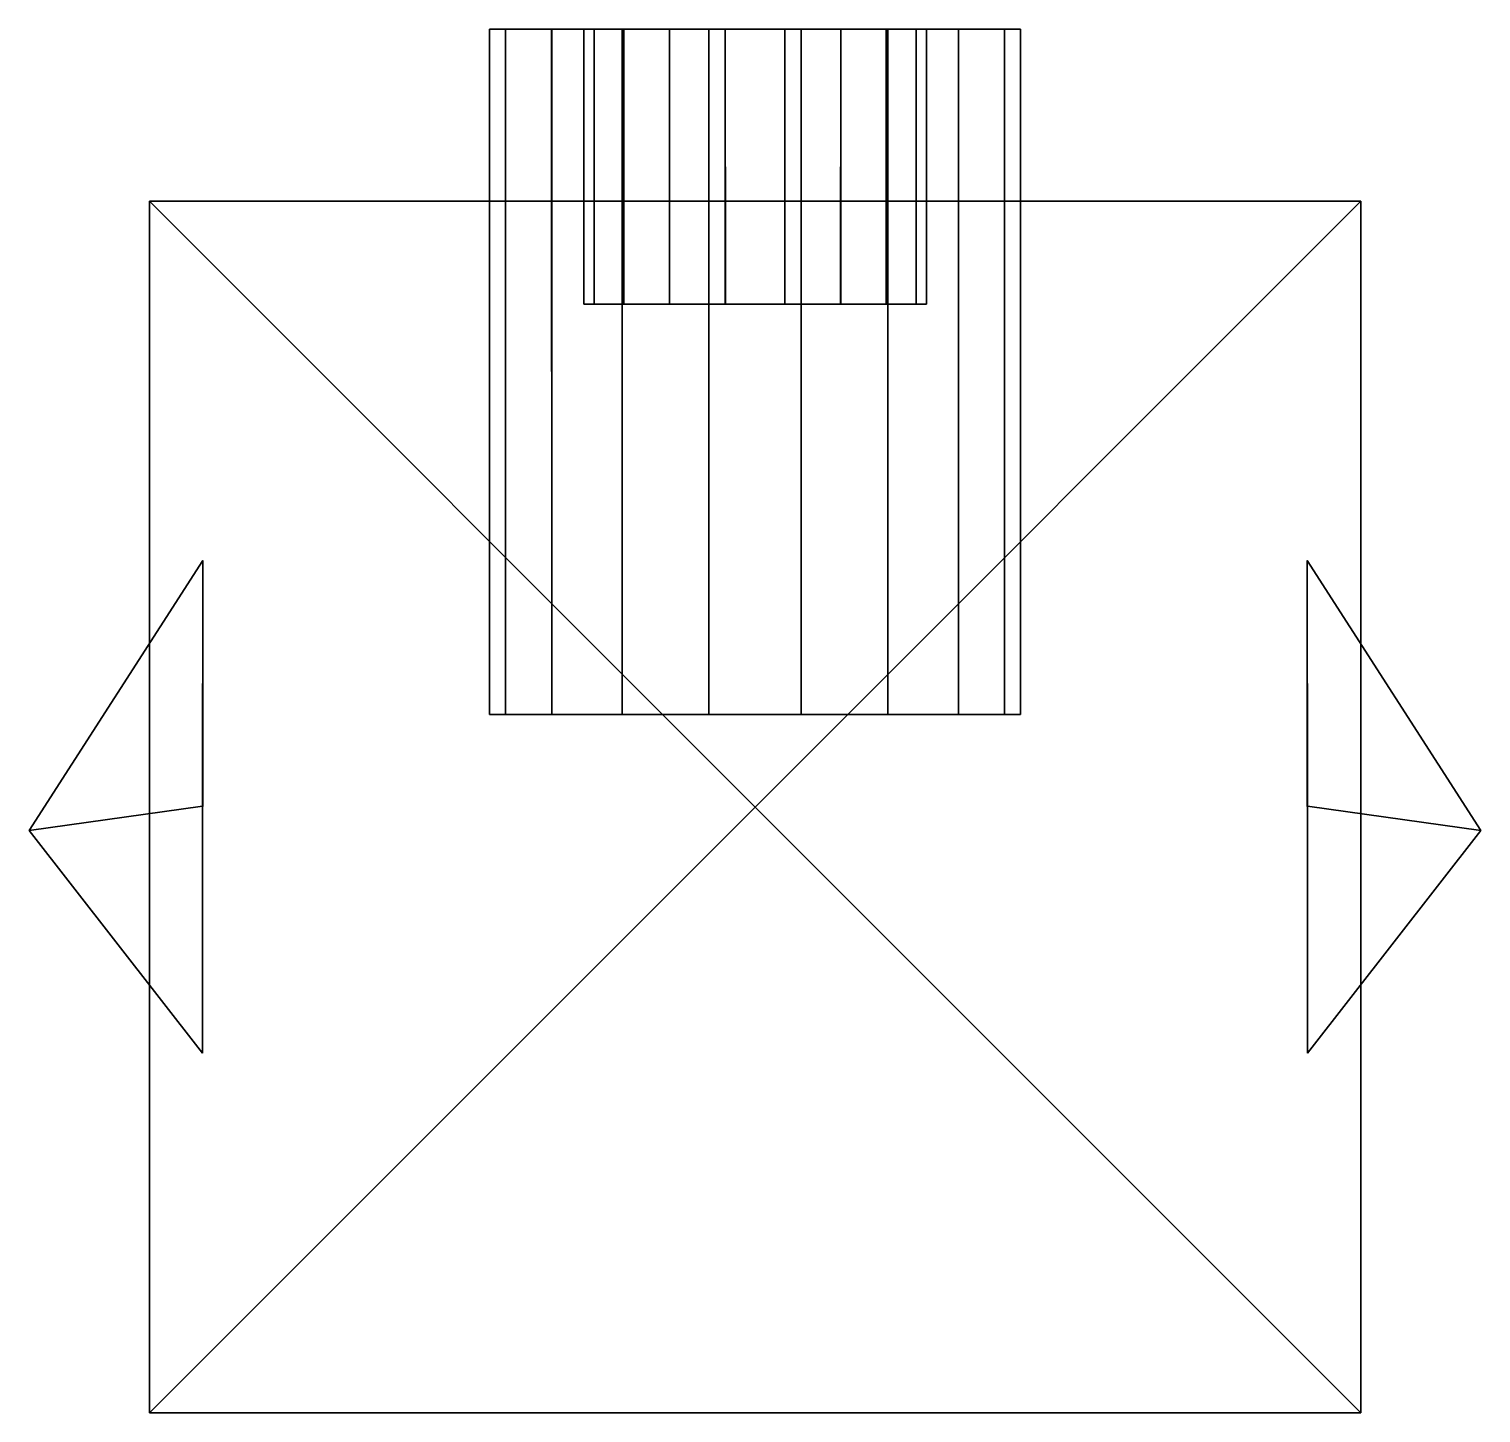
# Model space of a CAD drawing. Extents: x -1.97 to 1.97, y -1.88 to 1.88.
import ezdxf

# ---------------------------------------------------------------- set-up
doc = ezdxf.new("R2010")
doc.units = 0
for name, color, linetype in [('Cylinder', 15, 'CONTINUOUS'), ('NoName6', 15, 'CONTINUOUS'), ('NoName7', 15, 'CONTINUOUS'), ('Sphere', 15, 'CONTINUOUS')]:
    doc.layers.add(name, color=color, linetype=linetype)

msp = doc.modelspace()

# ---------------------------------------------------------------- linework, layer by layer
at = {"layer": 'Cylinder', "color": 2}
for points in [[(-0.677919, 1.881013, -0.148961), (-0.721435, 1.881012, 0.101814), (-0.721425, 0.017597, 0.101818), (-0.67791, 0.017598, -0.148957)], [(-0.721435, 1.881012, 0.101814), (-0.677923, 1.881012, 0.352587), (-0.677913, 0.017597, 0.352591), (-0.721425, 0.017597, 0.101818)], [(-0.677923, 1.881012, 0.352587), (-0.552631, 1.88101, 0.573113), (-0.552621, 0.017595, 0.573117), (-0.677913, 0.017597, 0.352591)], [(-0.552624, 1.881012, -0.369488), (-0.677919, 1.881013, -0.148961), (-0.67791, 0.017598, -0.148957), (-0.552615, 0.017597, -0.369484)], [(-0.552631, 1.88101, 0.573113), (-0.360671, 1.881009, 0.736792), (-0.360661, 0.017594, 0.736796), (-0.552621, 0.017595, 0.573117)], [(-0.360662, 1.881011, -0.533171), (-0.552624, 1.881012, -0.369488), (-0.552615, 0.017597, -0.369484), (-0.360652, 0.017597, -0.533167)], [(-0.360671, 1.881009, 0.736792), (-0.125197, 1.881007, 0.823883), (-0.125187, 0.017592, 0.823887), (-0.360661, 0.017594, 0.736796)], [(-0.125187, 1.88101, -0.620265), (-0.360662, 1.881011, -0.533171), (-0.360652, 0.017597, -0.533167), (-0.125177, 0.017595, -0.620261)], [(-0.125197, 1.881007, 0.823883), (0.12539, 1.881006, 0.823881), (0.1254, 0.017591, 0.823885), (-0.125187, 0.017592, 0.823887)], [(0.1254, 1.881009, -0.620267), (-0.125187, 1.88101, -0.620265), (-0.125177, 0.017595, -0.620261), (0.12541, 0.017594, -0.620263)], [(0.12539, 1.881006, 0.823881), (0.360866, 1.881005, 0.736786), (0.360875, 0.01759, 0.73679), (0.1254, 0.017591, 0.823885)], [(0.360875, 1.881007, -0.533176), (0.1254, 1.881009, -0.620267), (0.12541, 0.017594, -0.620263), (0.360884, 0.017592, -0.533172)], [(0.360866, 1.881005, 0.736786), (0.552828, 1.881004, 0.573104), (0.552837, 0.017589, 0.573108), (0.360875, 0.01759, 0.73679)], [(0.552834, 1.881006, -0.369497), (0.360875, 1.881007, -0.533176), (0.360884, 0.017592, -0.533172), (0.552844, 0.017591, -0.369493)], [(0.552828, 1.881004, 0.573104), (0.678123, 1.881003, 0.352576), (0.678133, 0.017588, 0.35258), (0.552837, 0.017589, 0.573108)], [(0.678126, 1.881004, -0.148971), (0.552834, 1.881006, -0.369497), (0.552844, 0.017591, -0.369493), (0.678136, 0.017589, -0.148967)], [(0.678123, 1.881003, 0.352576), (0.721639, 1.881004, 0.101802), (0.721648, 0.017589, 0.101806), (0.678133, 0.017588, 0.35258)], [(0.721639, 1.881004, 0.101802), (0.678126, 1.881004, -0.148971), (0.678136, 0.017589, -0.148967), (0.721648, 0.017589, 0.101806)], [(-0.67791, 0.017598, -0.148957), (-0.721425, 0.017597, 0.101818), (0.721648, 0.017589, 0.101806)], [(-0.721425, 0.017597, 0.101818), (-0.677913, 0.017597, 0.352591), (0.721648, 0.017589, 0.101806)], [(-0.677913, 0.017597, 0.352591), (-0.552621, 0.017595, 0.573117), (0.552837, 0.017589, 0.573108)], [(0.678133, 0.017588, 0.35258), (-0.677913, 0.017597, 0.352591), (0.552837, 0.017589, 0.573108)], [(0.721648, 0.017589, 0.101806), (-0.677913, 0.017597, 0.352591), (0.678133, 0.017588, 0.35258)], [(0.678136, 0.017589, -0.148967), (-0.67791, 0.017598, -0.148957), (0.721648, 0.017589, 0.101806)], [(-0.552615, 0.017597, -0.369484), (-0.67791, 0.017598, -0.148957), (0.678136, 0.017589, -0.148967)], [(-0.552621, 0.017595, 0.573117), (-0.360661, 0.017594, 0.736796), (0.360875, 0.01759, 0.73679)], [(0.552837, 0.017589, 0.573108), (-0.552621, 0.017595, 0.573117), (0.360875, 0.01759, 0.73679)], [(0.552844, 0.017591, -0.369493), (-0.552615, 0.017597, -0.369484), (0.678136, 0.017589, -0.148967)], [(-0.360652, 0.017597, -0.533167), (-0.552615, 0.017597, -0.369484), (0.552844, 0.017591, -0.369493)], [(-0.360661, 0.017594, 0.736796), (-0.125187, 0.017592, 0.823887), (0.1254, 0.017591, 0.823885)], [(0.360875, 0.01759, 0.73679), (-0.360661, 0.017594, 0.736796), (0.1254, 0.017591, 0.823885)], [(0.360884, 0.017592, -0.533172), (-0.360652, 0.017597, -0.533167), (0.552844, 0.017591, -0.369493)], [(-0.125177, 0.017595, -0.620261), (-0.360652, 0.017597, -0.533167), (0.360884, 0.017592, -0.533172)], [(0.12541, 0.017594, -0.620263), (-0.125177, 0.017595, -0.620261), (0.360884, 0.017592, -0.533172)]]:
    msp.add_3dface(points, dxfattribs=at)
at = {"layer": 'Cylinder', "color": 0}
for points in [[(-0.677919, 1.881013, -0.148961), (-0.437331, 1.881011, -0.059978), (-0.721435, 1.881012, 0.101814)], [(-0.721435, 1.881012, 0.101814), (-0.437334, 1.88101, 0.263601), (-0.677923, 1.881012, 0.352587)], [(-0.465406, 1.881011, 0.101812), (-0.437334, 1.88101, 0.263601), (-0.721435, 1.881012, 0.101814)], [(-0.437331, 1.881011, -0.059978), (-0.465406, 1.881011, 0.101812), (-0.721435, 1.881012, 0.101814)], [(-0.677923, 1.881012, 0.352587), (-0.3565, 1.881009, 0.405875), (-0.552631, 1.88101, 0.573113)], [(-0.437334, 1.88101, 0.263601), (-0.3565, 1.881009, 0.405875), (-0.677923, 1.881012, 0.352587)], [(-0.356496, 1.881011, -0.202254), (-0.437331, 1.881011, -0.059978), (-0.677919, 1.881013, -0.148961)], [(-0.232649, 1.88101, -0.307856), (-0.356496, 1.881011, -0.202254), (-0.677919, 1.881013, -0.148961)], [(-0.08073, 1.881009, -0.364046), (-0.232649, 1.88101, -0.307856), (-0.677919, 1.881013, -0.148961)], [(-0.552624, 1.881012, -0.369488), (-0.08073, 1.881009, -0.364046), (-0.677919, 1.881013, -0.148961)], [(-0.552631, 1.88101, 0.573113), (0.552828, 1.881004, 0.573104), (-0.360671, 1.881009, 0.736792)], [(0.080933, 1.881007, 0.567661), (0.552828, 1.881004, 0.573104), (-0.552631, 1.88101, 0.573113)], [(-0.080736, 1.881008, 0.567663), (0.080933, 1.881007, 0.567661), (-0.552631, 1.88101, 0.573113)], [(-0.232655, 1.881009, 0.511475), (-0.080736, 1.881008, 0.567663), (-0.552631, 1.88101, 0.573113)], [(-0.3565, 1.881009, 0.405875), (-0.232655, 1.881009, 0.511475), (-0.552631, 1.88101, 0.573113)], [(-0.552624, 1.881012, -0.369488), (0.552834, 1.881006, -0.369497), (-0.08073, 1.881009, -0.364046)], [(0.360875, 1.881007, -0.533176), (0.552834, 1.881006, -0.369497), (-0.552624, 1.881012, -0.369488)], [(-0.360662, 1.881011, -0.533171), (0.360875, 1.881007, -0.533176), (-0.552624, 1.881012, -0.369488)], [(-0.360671, 1.881009, 0.736792), (0.360866, 1.881005, 0.736786), (-0.125197, 1.881007, 0.823883)], [(0.552828, 1.881004, 0.573104), (0.360866, 1.881005, 0.736786), (-0.360671, 1.881009, 0.736792)], [(0.1254, 1.881009, -0.620267), (0.360875, 1.881007, -0.533176), (-0.360662, 1.881011, -0.533171)], [(-0.125187, 1.88101, -0.620265), (0.1254, 1.881009, -0.620267), (-0.360662, 1.881011, -0.533171)], [(0.360866, 1.881005, 0.736786), (0.12539, 1.881006, 0.823881), (-0.125197, 1.881007, 0.823883)], [(0.552834, 1.881006, -0.369497), (0.080939, 1.881008, -0.364047), (-0.08073, 1.881009, -0.364046)], [(0.232853, 1.881006, 0.511471), (0.552828, 1.881004, 0.573104), (0.080933, 1.881007, 0.567661)], [(0.080939, 1.881008, -0.364047), (0.678126, 1.881004, -0.148971), (0.232858, 1.881007, -0.307859)], [(0.552834, 1.881006, -0.369497), (0.678126, 1.881004, -0.148971), (0.080939, 1.881008, -0.364047)], [(0.356699, 1.881005, 0.40587), (0.552828, 1.881004, 0.573104), (0.232853, 1.881006, 0.511471)], [(0.232858, 1.881007, -0.307859), (0.678126, 1.881004, -0.148971), (0.356703, 1.881006, -0.20226)], [(0.678123, 1.881003, 0.352576), (0.552828, 1.881004, 0.573104), (0.356699, 1.881005, 0.40587)], [(0.437535, 1.881005, 0.263594), (0.678123, 1.881003, 0.352576), (0.356699, 1.881005, 0.40587)], [(0.356703, 1.881006, -0.20226), (0.678126, 1.881004, -0.148971), (0.437537, 1.881006, -0.059985)], [(0.721639, 1.881004, 0.101802), (0.678123, 1.881003, 0.352576), (0.437535, 1.881005, 0.263594)], [(0.465609, 1.881005, 0.101804), (0.721639, 1.881004, 0.101802), (0.437535, 1.881005, 0.263594)], [(0.437537, 1.881006, -0.059985), (0.721639, 1.881004, 0.101802), (0.465609, 1.881005, 0.101804)], [(0.678126, 1.881004, -0.148971), (0.721639, 1.881004, 0.101802), (0.437537, 1.881006, -0.059985)]]:
    msp.add_3dface(points, dxfattribs=at)
at = {"layer": 'Cylinder', "color": 1}
for points in [[(-0.437288, 1.133327, -0.05981), (-0.465428, 1.133318, 0.101991), (-0.465406, 1.881011, 0.101812), (-0.437331, 1.881011, -0.059978)], [(-0.465428, 1.133318, 0.101991), (-0.437421, 1.133291, 0.263769), (-0.437334, 1.88101, 0.263601), (-0.465406, 1.881011, 0.101812)], [(-0.437421, 1.133291, 0.263769), (-0.356644, 1.133249, 0.406011), (-0.3565, 1.881009, 0.405875), (-0.437334, 1.88101, 0.263601)], [(-0.356395, 1.133318, -0.202119), (-0.437288, 1.133327, -0.05981), (-0.437331, 1.881011, -0.059978), (-0.356496, 1.881011, -0.202254)], [(-0.356644, 1.133249, 0.406011), (-0.232842, 1.133199, 0.51156), (-0.232655, 1.881009, 0.511475), (-0.3565, 1.881009, 0.405875)], [(-0.232506, 1.133292, -0.30777), (-0.356395, 1.133318, -0.202119), (-0.356496, 1.881011, -0.202254), (-0.232649, 1.88101, -0.307856)], [(-0.232842, 1.133199, 0.51156), (-0.080946, 1.133145, 0.567688), (-0.080736, 1.881008, 0.567663), (-0.232655, 1.881009, 0.511475)], [(-0.080564, 1.133251, -0.364021), (-0.232506, 1.133292, -0.30777), (-0.232649, 1.88101, -0.307856), (-0.08073, 1.881009, -0.364046)], [(-0.080946, 1.133145, 0.567688), (0.080724, 1.133095, 0.567621), (0.080933, 1.881007, 0.567661), (-0.080736, 1.881008, 0.567663)], [(0.081105, 1.133201, -0.364088), (-0.080564, 1.133251, -0.364021), (-0.08073, 1.881009, -0.364046), (0.080939, 1.881008, -0.364047)], [(0.080724, 1.133095, 0.567621), (0.232666, 1.133054, 0.51137), (0.232853, 1.881006, 0.511471), (0.080933, 1.881007, 0.567661)], [(0.233001, 1.133147, -0.30796), (0.081105, 1.133201, -0.364088), (0.080939, 1.881008, -0.364047), (0.232858, 1.881007, -0.307859)], [(0.232666, 1.133054, 0.51137), (0.356555, 1.133027, 0.405719), (0.356699, 1.881005, 0.40587), (0.232853, 1.881006, 0.511471)], [(0.356804, 1.133096, -0.202411), (0.233001, 1.133147, -0.30796), (0.232858, 1.881007, -0.307859), (0.356703, 1.881006, -0.20226)], [(0.356555, 1.133027, 0.405719), (0.437448, 1.133018, 0.26341), (0.437535, 1.881005, 0.263594), (0.356699, 1.881005, 0.40587)], [(0.43758, 1.133055, -0.060169), (0.356804, 1.133096, -0.202411), (0.356703, 1.881006, -0.20226), (0.437537, 1.881006, -0.059985)], [(0.437448, 1.133018, 0.26341), (0.465587, 1.133028, 0.101609), (0.465609, 1.881005, 0.101804), (0.437535, 1.881005, 0.263594)], [(0.465587, 1.133028, 0.101609), (0.43758, 1.133055, -0.060169), (0.437537, 1.881006, -0.059985), (0.465609, 1.881005, 0.101804)], [(-0.437288, 1.133327, -0.05981), (0.465587, 1.133028, 0.101609), (-0.465428, 1.133318, 0.101991)], [(-0.465428, 1.133318, 0.101991), (0.437448, 1.133018, 0.26341), (-0.437421, 1.133291, 0.263769)], [(0.465587, 1.133028, 0.101609), (0.437448, 1.133018, 0.26341), (-0.465428, 1.133318, 0.101991)], [(-0.437421, 1.133291, 0.263769), (0.356555, 1.133027, 0.405719), (-0.356644, 1.133249, 0.406011)], [(0.437448, 1.133018, 0.26341), (0.356555, 1.133027, 0.405719), (-0.437421, 1.133291, 0.263769)], [(0.43758, 1.133055, -0.060169), (0.465587, 1.133028, 0.101609), (-0.437288, 1.133327, -0.05981)], [(-0.356395, 1.133318, -0.202119), (0.43758, 1.133055, -0.060169), (-0.437288, 1.133327, -0.05981)], [(-0.356644, 1.133249, 0.406011), (0.232666, 1.133054, 0.51137), (-0.232842, 1.133199, 0.51156)], [(0.356555, 1.133027, 0.405719), (0.232666, 1.133054, 0.51137), (-0.356644, 1.133249, 0.406011)], [(0.356804, 1.133096, -0.202411), (0.43758, 1.133055, -0.060169), (-0.356395, 1.133318, -0.202119)], [(-0.232506, 1.133292, -0.30777), (0.356804, 1.133096, -0.202411), (-0.356395, 1.133318, -0.202119)], [(-0.232842, 1.133199, 0.51156), (0.080724, 1.133095, 0.567621), (-0.080946, 1.133145, 0.567688)], [(0.232666, 1.133054, 0.51137), (0.080724, 1.133095, 0.567621), (-0.232842, 1.133199, 0.51156)], [(0.233001, 1.133147, -0.30796), (0.356804, 1.133096, -0.202411), (-0.232506, 1.133292, -0.30777)], [(-0.080564, 1.133251, -0.364021), (0.233001, 1.133147, -0.30796), (-0.232506, 1.133292, -0.30777)], [(0.081105, 1.133201, -0.364088), (0.233001, 1.133147, -0.30796), (-0.080564, 1.133251, -0.364021)]]:
    msp.add_3dface(points, dxfattribs=at)
at = {"layer": 'NoName6', "color": 0}
for points in [[(-1.97283, -0.297834, 0.788728), (-1.500395, 0.436442, 1.117758), (-1.501653, -0.903061, 1.121488)], [(-1.501124, -0.231634, -1.720263), (-1.500395, 0.436442, 1.117758), (-1.97283, -0.297834, 0.788728)], [(-1.501653, -0.903061, 1.121488), (-1.500395, 0.436442, 1.117758), (-1.501124, -0.231634, -1.720263)], [(-1.97283, -0.297834, 0.788728), (-1.501653, -0.903061, 1.121488), (-1.501124, -0.231634, -1.720263)]]:
    msp.add_3dface(points, dxfattribs=at)
at = {"layer": 'NoName7', "color": 0}
for points in [[(1.501491, -0.903082, 1.121463), (1.500219, 0.436421, 1.117733), (1.972667, -0.297861, 0.788695)], [(1.972667, -0.297861, 0.788695), (1.500219, 0.436421, 1.117733), (1.500996, -0.231656, -1.720288)], [(1.500996, -0.231656, -1.720288), (1.500219, 0.436421, 1.117733), (1.501491, -0.903082, 1.121463)], [(1.500996, -0.231656, -1.720288), (1.501491, -0.903082, 1.121463), (1.972667, -0.297861, 0.788695)]]:
    msp.add_3dface(points, dxfattribs=at)
at = {"layer": 'Sphere', "color": 0}
for points in [[(0.000102, -0.23397, 1.720275), (-1.645719, 1.413082, 0.932924), (1.645918, 1.413064, 0.932898)], [(0.000102, -0.23397, 1.720275), (-1.645704, -1.881002, 0.932932), (-1.645719, 1.413082, 0.932924)], [(1.645918, 1.413064, 0.932898), (-1.645719, 1.413082, 0.932924), (0.000121, -0.233965, -1.090165)], [(-1.645719, 1.413082, 0.932924), (-1.645704, -1.881002, 0.932932), (0.000121, -0.233965, -1.090165)], [(0.000102, -0.23397, 1.720275), (1.645918, 1.413064, 0.932898), (1.645933, -1.88102, 0.932905)], [(1.645933, -1.88102, 0.932905), (1.645918, 1.413064, 0.932898), (0.000121, -0.233965, -1.090165)], [(-1.645704, -1.881002, 0.932932), (1.645933, -1.88102, 0.932905), (0.000121, -0.233965, -1.090165)], [(0.000102, -0.23397, 1.720275), (1.645933, -1.88102, 0.932905), (-1.645704, -1.881002, 0.932932)]]:
    msp.add_3dface(points, dxfattribs=at)

doc.saveas('drawing.dxf')
